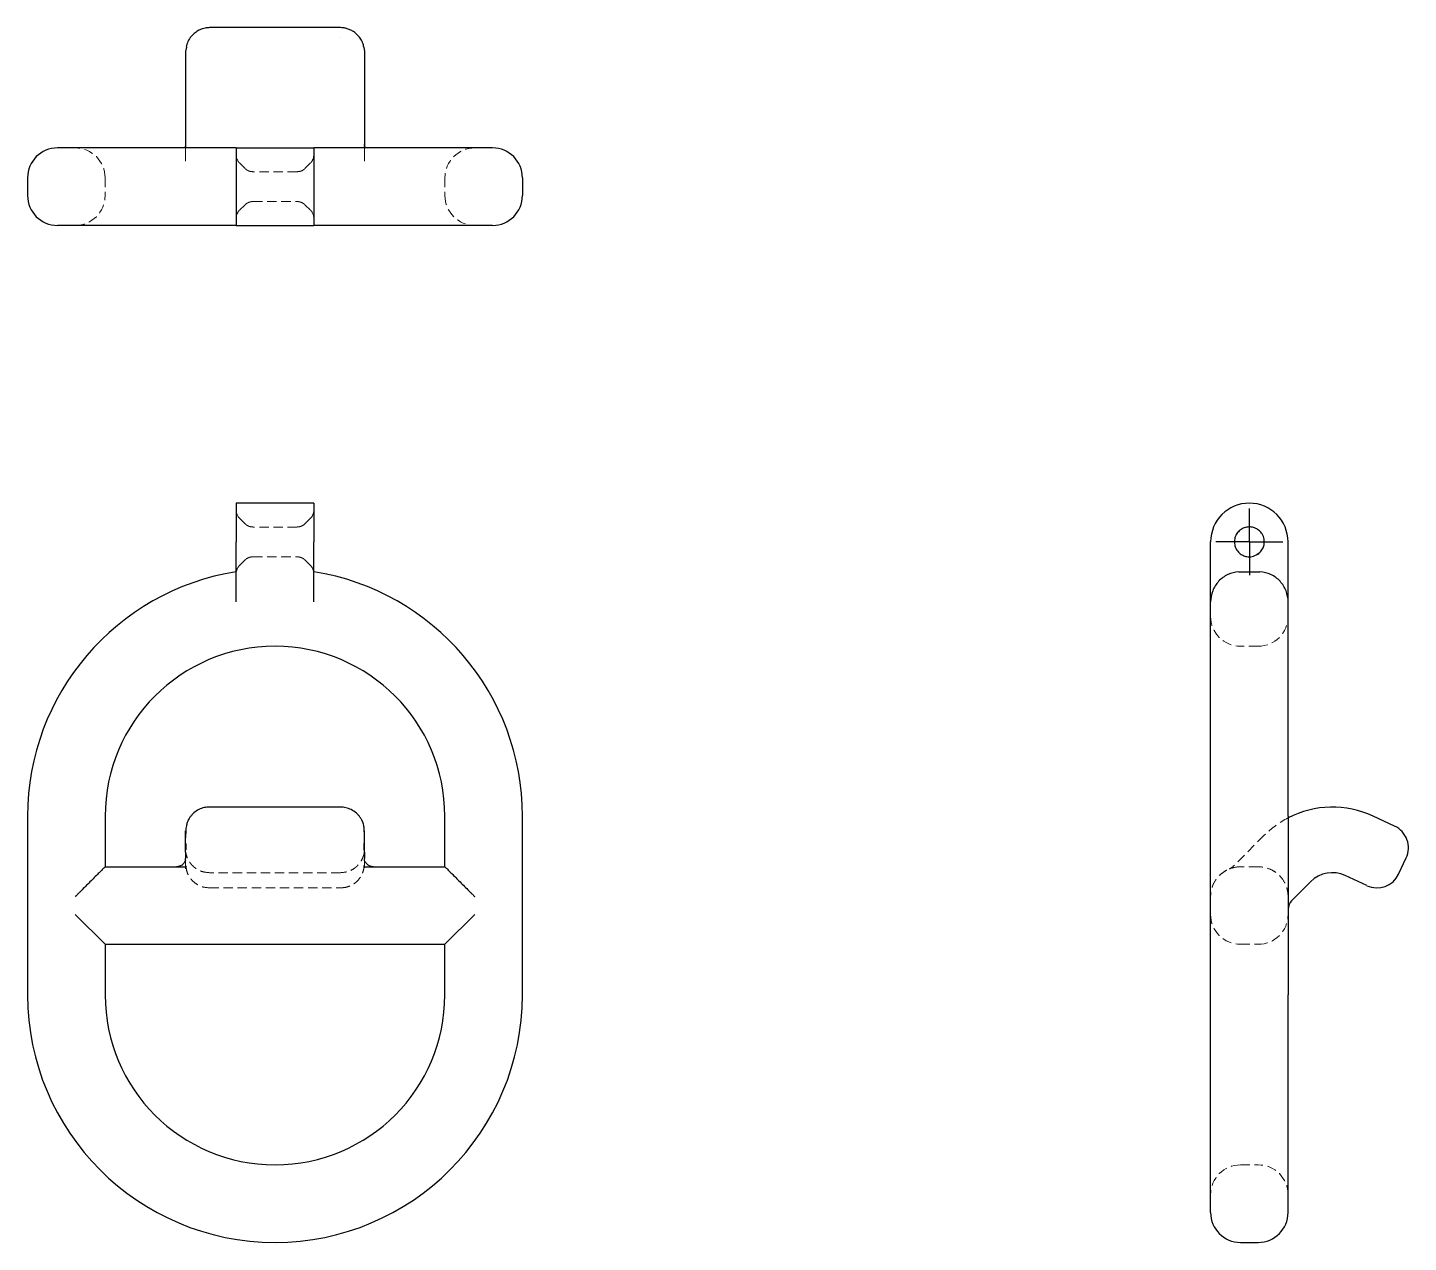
# Model space of a CAD drawing. Header units: millimetres. Extents: x 50 to 236, y 7 to 171.
import ezdxf

# ---------------------------------------------------------------- set-up
doc = ezdxf.new("R2010")
doc.units = ezdxf.units.MM
doc.linetypes.add('HIDDEN', pattern=[1.905, 1.27, -0.635])
doc.layers.add('10', color=7, linetype='Continuous')

# ---------------------------------------------------------------- blocks, each defined once
blk = doc.blocks.new('SW_CENTERMARKSYMBOL_0')
at = {"layer": '10', "color": 0}
for p, q in [((0, 2.5), (0, 4.52)), ((0, 0), (0, 2.5)), ((-2.5, 0), (-4.52, 0)), ((0, 0), (-2.5, 0)), ((0, 0), (0, -2.5)), ((0, 0), (2.5, 0)), ((2.5, 0), (4.52, 0)), ((0, -2.5), (0, -4.52))]:
    blk.add_line(p, q, dxfattribs=at)

msp = doc.modelspace()

# ---------------------------------------------------------------- linework, layer by layer
at = {"color": 7, "linetype": 'Continuous', "lineweight": 25}
for p, q in [((91.87, 171.33), (74.13, 171.33)), ((71.01, 168.67), (70.9, 168.1)), ((95.03, 168.67), (95.1, 168.1)), ((70.9, 168.1), (70.9, 165.18)), ((95.1, 168.1), (95.1, 165.18)), ((70.9, 165.18), (70.9, 155.02)), ((95.1, 165.18), (95.1, 155.02)), ((77.76, 155.06), (53.56, 155.06)), ((77.76, 155.06), (88.24, 155.06)), ((77.76, 155.06), (77.76, 144.57)), ((88.24, 155.06), (88.24, 144.57)), ((112.44, 155.06), (88.24, 155.06)), ((49.53, 151.02), (49.53, 148.6)), ((116.47, 151.02), (116.47, 148.6)), ((77.76, 144.57), (53.56, 144.57)), ((77.76, 144.57), (88.24, 144.57)), ((112.44, 144.57), (88.24, 144.57)), ((88.24, 107), (77.76, 107)), ((77.76, 107), (77.76, 101.76)), ((88.24, 107), (88.24, 101.76)), ((214.81, 103.77), (214.72, 103.75)), ((214.89, 103.76), (214.81, 103.77)), ((77.76, 93.63), (77.76, 101.76)), ((88.24, 93.63), (88.24, 101.76)), ((209.57, 93.63), (209.57, 101.76)), ((220.06, 93.63), (220.06, 101.76)), ((215.72, 99.99), (216.14, 100.26)), ((213.6, 97.72), (216.02, 97.72)), ((209.57, 64.66), (209.57, 93.63)), ((220.06, 64.66), (220.06, 93.63)), ((91.87, 65.88), (74.13, 65.88)), ((49.53, 64.66), (49.53, 40.47)), ((60.02, 64.66), (60.02, 57.81)), ((105.98, 57.81), (105.98, 64.66)), ((116.47, 40.47), (116.47, 64.66)), ((209.57, 40.47), (209.57, 64.66)), ((220.06, 64.66), (220.06, 40.47)), ((234.46, 63.3), (231.54, 64.66)), ((70.9, 59.79), (70.9, 62.65)), ((95.1, 59.79), (95.1, 62.65)), ((70.9, 59.79), (70.9, 58.95)), ((95.1, 59.79), (95.1, 58.95)), ((70.88, 58.68), (70.9, 58.95)), ((95.12, 58.67), (95.1, 58.95)), ((235, 56.82), (236.02, 59.01)), ((60.02, 57.81), (70.95, 57.81)), ((95.05, 57.81), (105.98, 57.81)), ((230.71, 55.26), (227.79, 56.62)), ((235, 56.82), (235, 56.82)), ((223.1, 55.79), (220.53, 53.22)), ((60.02, 47.32), (55.98, 51.35)), ((105.98, 47.32), (110.02, 51.35)), ((60.02, 47.32), (105.98, 47.32)), ((60.02, 47.32), (60.02, 40.47)), ((105.98, 40.47), (105.98, 47.32)), ((209.57, 11.03), (209.57, 40.47)), ((220.06, 11.03), (220.06, 40.47)), ((213.6, 7), (216.02, 7))]:
    msp.add_line(p, q, dxfattribs=at)
at = {"color": 7, "linetype": 'HIDDEN', "lineweight": 18}
for p, q in [((91.87, 170), (91.87, 170)), ((70.92, 155.35), (70.9, 155.29)), ((70.94, 155.53), (70.93, 155.38)), ((95.07, 155.38), (95.06, 155.53)), ((95.1, 155.29), (95.08, 155.32)), ((70.9, 155.02), (70.9, 154.11)), ((70.9, 154.11), (70.9, 153.28)), ((95.1, 155.02), (95.1, 154.11)), ((95.1, 154.11), (95.1, 153.28)), ((78.9, 152.3), (78.23, 152.97)), ((85.96, 151.83), (80.04, 151.83)), ((87.77, 152.97), (87.1, 152.3)), ((60.02, 151.02), (60.02, 148.6)), ((105.98, 151.02), (105.98, 148.6)), ((80.04, 147.8), (85.96, 147.8)), ((78.23, 146.66), (78.9, 147.32)), ((87.1, 147.32), (87.77, 146.66)), ((78.9, 104.25), (78.23, 104.91)), ((87.77, 104.91), (87.1, 104.25)), ((85.96, 103.77), (80.04, 103.77)), ((78.21, 98.58), (78.9, 99.27)), ((80.04, 99.74), (85.96, 99.74)), ((87.1, 99.27), (87.79, 98.58)), ((216.02, 87.65), (213.6, 87.65)), ((216.83, 62.07), (212.64, 57.87)), ((70.97, 60.95), (70.97, 60.11)), ((95.03, 60.11), (95.03, 60.95)), ((70.9, 57.51), (70.9, 58.95)), ((95.04, 57.94), (95.1, 58.18)), ((95.1, 58.95), (95.1, 57.51)), ((69.66, 57.81), (69.62, 57.8)), ((91.87, 57.01), (74.13, 57.01)), ((91.87, 56.82), (91.87, 56.82)), ((96.38, 57.8), (96.32, 57.81)), ((216.02, 57.81), (213.6, 57.81)), ((235, 56.82), (235, 56.82)), ((74.13, 54.96), (91.87, 54.96)), ((213.6, 47.32), (216.02, 47.32)), ((213.6, 17.48), (216.02, 17.48))]:
    msp.add_line(p, q, dxfattribs=at)
at = {"color": 7, "linetype": 'Continuous', "lineweight": 25}
for centre, radius, start, end in [((53.56, 151.02), 4.03, 90, 180), ((112.44, 151.02), 4.03, 0, 90), ((53.56, 148.6), 4.03, 180, 270), ((112.44, 148.6), 4.03, 270, 0), ((214.81, 101.76), 5.24, 0, 180), ((83, 64.66), 33.47, 99.0111, 180), ((83, 64.66), 33.47, 0, 80.9889), ((83, 64.66), 22.98, 360, 180), ((226.04, 52.86), 13.02, 65.0092, 117.3629), ((233.1, 60.38), 3.23, 335, 65.0134), ((226.04, 52.86), 4.15, 65.0288, 135.0288), ((232.08, 58.18), 3.23, 245.0134, 335), ((221.67, 52.08), 1.61, 135.0134, 180), ((83, 40.47), 33.47, 180, 0), ((83, 40.47), 22.98, 180, 360), ((213.6, 11.03), 4.03, 180, 270), ((216.02, 11.03), 4.03, 270, 0)]:
    msp.add_arc(centre, radius, start, end, dxfattribs=at)
at = {"color": 7, "linetype": 'HIDDEN', "lineweight": 18}
for centre, radius, start, end in [((55.98, 151.02), 4.03, 0, 90), ((110.02, 151.02), 4.03, 90, 180), ((79.37, 154.11), 1.61, 180, 225), ((86.63, 154.11), 1.61, 315, 360), ((55.98, 148.6), 4.03, 270, 0), ((110.02, 148.6), 4.03, 180, 270), ((79.37, 145.52), 1.61, 135, 180), ((86.63, 145.52), 1.61, 0, 45), ((79.37, 106.06), 1.61, 180, 225), ((86.63, 106.06), 1.61, 315, 0), ((213.6, 91.68), 4.03, 180, 270), ((216.02, 91.68), 4.03, 270, 0), ((226.04, 52.86), 13.02, 117.3629, 135.0092), ((211.5, 59.01), 1.61, 291.9102, 315.0134), ((213.6, 51.35), 4.03, 180, 270), ((216.02, 51.35), 4.03, 270, 0), ((213.6, 13.45), 4.03, 90, 180), ((216.02, 13.45), 4.03, 360, 90)]:
    msp.add_arc(centre, radius, start, end, dxfattribs=at)
at = {"color": 7, "linetype": 'Continuous', "lineweight": 25}
for points, knots in [([(74.13, 171.33), (74.04, 171.32), (73.85, 171.31), (73.52, 171.26), (73.13, 171.16), (72.66, 170.97), (72.15, 170.63), (71.63, 170.13), (71.17, 169.47), (71.03, 168.94), (70.97, 168.67)], [0, 0, 0, 0, 0.058505, 0.13374, 0.224993, 0.333902, 0.464691, 0.622628, 0.805691, 1, 1, 1, 1]), ([(95.03, 168.67), (94.98, 168.89), (94.88, 169.32), (94.54, 169.9), (94.12, 170.4), (93.64, 170.78), (93.15, 171.05), (92.68, 171.21), (92.25, 171.3), (91.99, 171.32), (91.87, 171.33)], [0, 0, 0, 0, 0.150503, 0.303826, 0.451386, 0.585496, 0.705699, 0.81527, 0.915206, 1, 1, 1, 1]), ([(70.9, 155.29), (70.9, 155.28), (70.88, 155.21), (70.82, 155.14), (70.77, 155.09), (70.75, 155.07), (70.69, 155.04), (70.69, 155.04), (70.69, 155.04)], [0, 0, 0, 0, 0.05484, 0.317841, 0.498029, 0.652879, 0.880056, 1, 1, 1, 1]), ([(95.32, 155.03), (95.32, 155.03), (95.32, 155.03), (95.3, 155.04), (95.23, 155.09), (95.2, 155.12), (95.17, 155.15), (95.13, 155.21), (95.11, 155.26), (95.1, 155.29)], [0, 0, 0, 0, 0.003219, 0.222317, 0.439875, 0.649033, 0.758672, 0.876599, 1, 1, 1, 1]), ([(215.94, 100.08), (215.7, 99.95), (215.24, 99.72), (214.52, 99.72), (213.93, 99.91), (213.42, 100.25), (213.02, 100.74), (212.8, 101.36), (212.77, 102), (212.94, 102.62), (213.31, 103.16), (213.82, 103.56), (214.43, 103.78), (215.07, 103.8), (215.67, 103.62), (216.18, 103.29), (216.6, 102.79), (216.82, 102.21), (216.85, 101.6), (216.74, 101.06), (216.45, 100.5), (216.12, 100.22), (215.94, 100.08)], [0, 0, 0, 0, 0.0633598, 0.1189686, 0.166794, 0.206809, 0.2638805, 0.3123022, 0.3619216, 0.4124392, 0.4630526, 0.51363, 0.5639887, 0.6139851, 0.6633876, 0.7101632, 0.7552604, 0.8157111, 0.8539576, 0.8974303, 0.9461136, 1, 1, 1, 1]), ([(213.37, 97.71), (212.86, 97.68), (212.36, 97.55), (211.43, 97.11), (211.01, 96.8), (210.31, 96.05), (210.04, 95.61), (209.67, 94.65), (209.57, 94.14), (209.57, 93.63)], [0, 0, 0, 0, 0.25, 0.25, 0.5, 0.5, 0.75, 0.75, 1, 1, 1, 1]), ([(220.06, 93.63), (220.06, 94.14), (219.96, 94.65), (219.59, 95.61), (219.31, 96.05), (218.62, 96.8), (218.2, 97.11), (217.27, 97.55), (216.76, 97.68), (216.25, 97.71)], [0, 0, 0, 0, 0.25, 0.25, 0.5, 0.5, 0.75, 0.75, 1, 1, 1, 1]), ([(74.13, 65.88), (73.89, 65.87), (73.4, 65.84), (72.67, 65.57), (72.12, 65.21), (71.73, 64.82), (71.48, 64.5), (71.25, 64.13), (71.1, 63.75), (70.98, 63.26), (70.91, 62.64), (70.91, 62.04), (70.9, 61.74)], [0, 0, 0, 0, 0.085327, 0.178544, 0.279693, 0.328751, 0.376213, 0.427268, 0.521138, 0.636385, 0.813043, 1, 1, 1, 1]), ([(95.1, 61.74), (95.09, 62.04), (95.09, 62.62), (95.05, 63.14), (94.97, 63.54), (94.89, 63.81), (94.78, 64.06), (94.66, 64.28), (94.52, 64.5), (94.31, 64.78), (93.92, 65.18), (93.36, 65.56), (92.61, 65.83), (92.11, 65.87), (91.87, 65.88)], [0, 0, 0, 0, 0.195549, 0.3756, 0.453132, 0.519417, 0.573984, 0.598072, 0.62147, 0.66944, 0.72062, 0.822486, 0.915022, 1, 1, 1, 1]), ([(70.88, 58.68), (70.85, 58.61), (70.78, 58.45), (70.53, 58.1), (70.12, 57.84), (69.81, 57.82), (69.66, 57.81)], [0, 0, 0, 0, 0.230867, 0.485953, 0.755863, 1, 1, 1, 1]), ([(96.32, 57.81), (96.23, 57.81), (96, 57.82), (95.65, 57.97), (95.28, 58.31), (95.18, 58.55), (95.12, 58.68)], [0, 0, 0, 0, 0.147496, 0.373508, 0.654658, 1, 1, 1, 1]), ([(60.02, 57.81), (60.02, 57.81), (59.95, 57.74), (59.75, 57.54), (59.62, 57.41), (59.31, 57.1), (59.14, 56.93), (58.79, 56.58), (58.6, 56.39), (58.02, 55.81), (57.62, 55.41), (57.01, 54.8), (56.81, 54.6), (56.5, 54.29), (56.4, 54.19), (56.24, 54.03), (56.19, 53.98), (56.11, 53.9), (56.09, 53.88), (56.05, 53.84), (56.04, 53.83), (56.02, 53.81), (56.01, 53.8), (56, 53.79), (55.99, 53.78), (55.99, 53.78), (55.99, 53.78), (55.98, 53.77), (55.98, 53.77)], [0, 0, 0, 0, 0.125, 0.125, 0.25, 0.25, 0.375, 0.375, 0.5, 0.5, 0.75, 0.75, 0.875, 0.875, 0.9375, 0.9375, 0.96875, 0.96875, 0.984375, 0.984375, 0.992188, 0.992188, 0.996094, 0.996094, 0.998047, 0.999023, 0.999023, 1, 1, 1, 1]), ([(105.98, 57.81), (105.98, 57.81), (106.05, 57.74), (106.25, 57.54), (106.38, 57.41), (106.69, 57.1), (106.86, 56.93), (107.21, 56.58), (107.4, 56.39), (107.98, 55.81), (108.38, 55.41), (108.99, 54.8), (109.19, 54.6), (109.5, 54.29), (109.6, 54.19), (109.76, 54.03), (109.81, 53.98), (109.89, 53.9), (109.91, 53.88), (109.95, 53.84), (109.96, 53.83), (109.98, 53.81), (109.99, 53.8), (110, 53.79), (110.01, 53.78), (110.01, 53.78), (110.01, 53.78), (110.02, 53.77), (110.02, 53.77)], [0, 0, 0, 0, 0.125, 0.125, 0.25, 0.25, 0.375, 0.375, 0.5, 0.5, 0.75, 0.75, 0.875, 0.875, 0.9375, 0.9375, 0.96875, 0.96875, 0.984375, 0.984375, 0.992187, 0.992187, 0.996094, 0.996094, 0.998047, 0.999023, 0.999023, 1, 1, 1, 1])]:
    msp.add_open_spline(points, degree=3, knots=knots, dxfattribs=at)
at = {"color": 7, "linetype": 'HIDDEN', "lineweight": 18}
for points, knots in [([(80.04, 151.83), (79.93, 151.84), (79.72, 151.85), (79.42, 151.94), (79.13, 152.09), (78.98, 152.23), (78.9, 152.3)], [0, 0, 0, 0, 0.247575, 0.5, 0.752425, 1, 1, 1, 1]), ([(87.1, 152.3), (87.02, 152.23), (86.87, 152.09), (86.58, 151.94), (86.28, 151.85), (86.07, 151.84), (85.96, 151.83)], [0, 0, 0, 0, 0.247575, 0.5, 0.752425, 1, 1, 1, 1]), ([(78.9, 147.32), (78.98, 147.39), (79.13, 147.54), (79.42, 147.68), (79.72, 147.78), (79.93, 147.79), (80.04, 147.8)], [0, 0, 0, 0, 0.247575, 0.5, 0.752425, 1, 1, 1, 1]), ([(85.96, 147.8), (86.07, 147.79), (86.28, 147.78), (86.58, 147.68), (86.87, 147.54), (87.02, 147.39), (87.1, 147.32)], [0, 0, 0, 0, 0.2475749, 0.5000001, 0.7524252, 1, 1, 1, 1]), ([(80.04, 103.77), (79.93, 103.78), (79.72, 103.79), (79.42, 103.89), (79.13, 104.04), (78.98, 104.18), (78.9, 104.25)], [0, 0, 0, 0, 0.2475749, 0.5, 0.7524251, 1, 1, 1, 1]), ([(87.1, 104.25), (87.02, 104.18), (86.87, 104.04), (86.58, 103.89), (86.28, 103.79), (86.07, 103.78), (85.96, 103.77)], [0, 0, 0, 0, 0.247575, 0.5, 0.752425, 1, 1, 1, 1]), ([(78.9, 99.27), (78.98, 99.34), (79.13, 99.48), (79.42, 99.63), (79.72, 99.72), (79.93, 99.74), (80.04, 99.74)], [0, 0, 0, 0, 0.247575, 0.5, 0.752425, 1, 1, 1, 1]), ([(85.96, 99.74), (86.07, 99.74), (86.28, 99.72), (86.58, 99.63), (86.87, 99.48), (87.02, 99.34), (87.1, 99.27)], [0, 0, 0, 0, 0.247575, 0.5000003, 0.7524254, 1, 1, 1, 1]), ([(77.76, 97.72), (77.8, 97.88), (77.88, 98.2), (78.1, 98.45), (78.21, 98.58)], [0, 0, 0, 0, 0.5, 1, 1, 1, 1]), ([(87.79, 98.58), (87.9, 98.45), (88.12, 98.2), (88.2, 97.88), (88.24, 97.72)], [0, 0, 0, 0, 0.5, 1, 1, 1, 1]), ([(70.91, 59.86), (70.9, 59.86), (70.9, 59.87), (70.9, 59.85), (70.9, 59.84)], [0, 0, 0, 0, 0.251229, 1, 1, 1, 1]), ([(74.13, 57.01), (73.81, 57.04), (73.15, 57.1), (72.37, 57.49), (71.83, 57.95), (71.49, 58.36), (71.22, 58.81), (71.04, 59.25), (70.95, 59.61), (70.93, 59.73), (70.92, 59.8)], [0, 0, 0, 0, 0.177628, 0.372063, 0.473732, 0.57347, 0.669695, 0.768991, 0.878385, 1, 1, 1, 1]), ([(95.08, 59.77), (95.07, 59.71), (95.05, 59.57), (94.94, 59.21), (94.76, 58.77), (94.49, 58.33), (94.14, 57.92), (93.61, 57.48), (92.85, 57.09), (92.19, 57.04), (91.87, 57.01)], [0, 0, 0, 0, 0.118188, 0.228269, 0.331698, 0.430951, 0.529656, 0.629214, 0.822212, 1, 1, 1, 1]), ([(95.1, 60.38), (95.1, 60.56), (95.09, 60.75), (95.04, 60.93), (95.03, 60.95)], [0, 0, 0, 0, 0.933623, 1, 1, 1, 1]), ([(95.1, 59.84), (95.1, 59.85), (95.1, 59.86), (95.1, 59.86), (95.1, 59.86)], [0, 0, 0, 0, 0.940068, 1, 1, 1, 1]), ([(70.96, 57.94), (70.98, 57.69), (71.03, 57.21), (71.32, 56.56), (71.71, 56.02), (72.17, 55.6), (72.67, 55.29), (73.31, 55.03), (73.81, 54.99), (74.13, 54.96)], [0, 0, 0, 0, 0.157744, 0.305912, 0.444538, 0.57374, 0.693703, 0.804656, 1, 1, 1, 1]), ([(91.87, 54.96), (92.07, 54.97), (92.46, 54.99), (93.03, 55.16), (93.58, 55.43), (94.06, 55.79), (94.47, 56.24), (94.78, 56.77), (94.99, 57.34), (95.03, 57.74), (95.04, 57.94)], [0, 0, 0, 0, 0.120714, 0.242892, 0.366412, 0.491153, 0.616999, 0.743834, 0.87154, 1, 1, 1, 1]), ([(213.6, 57.81), (213.21, 57.81), (212.82, 57.74), (212.13, 57.54), (211.83, 57.41), (211.31, 57.1), (211.09, 56.93), (210.69, 56.58), (210.52, 56.39), (210.09, 55.81), (209.89, 55.41), (209.7, 54.8), (209.65, 54.6), (209.6, 54.29), (209.59, 54.19), (209.58, 54.03), (209.58, 53.98), (209.57, 53.9), (209.57, 53.88), (209.57, 53.84), (209.57, 53.83), (209.57, 53.81), (209.57, 53.8), (209.57, 53.79), (209.57, 53.78), (209.57, 53.78), (209.57, 53.78), (209.57, 53.77), (209.57, 53.77)], [0, 0, 0, 0, 0.125, 0.125, 0.25, 0.25, 0.375, 0.375, 0.5, 0.5, 0.75, 0.75, 0.875, 0.875, 0.9375, 0.9375, 0.96875, 0.96875, 0.984375, 0.984375, 0.992187, 0.992187, 0.996094, 0.996094, 0.998047, 0.999023, 0.999023, 1, 1, 1, 1]), ([(220.06, 53.77), (220.06, 53.77), (220.06, 53.8), (220.05, 53.84), (220.05, 53.86), (220.05, 53.9), (220.05, 53.91), (220.05, 53.93), (220.05, 53.94), (220.05, 53.96), (220.05, 53.97), (220.04, 54.09), (220.03, 54.19), (219.99, 54.51), (219.95, 54.72), (219.77, 55.34), (219.57, 55.75), (219.14, 56.34), (218.98, 56.53), (218.59, 56.9), (218.36, 57.07), (217.84, 57.39), (217.54, 57.53), (216.83, 57.74), (216.43, 57.81), (216.02, 57.81)], [0, 0, 0, 0, 0.015625, 0.015625, 0.03125, 0.03125, 0.046875, 0.046875, 0.054687, 0.054687, 0.0625, 0.0625, 0.125, 0.125, 0.25, 0.25, 0.5, 0.5, 0.625, 0.625, 0.75, 0.75, 0.875, 0.875, 1, 1, 1, 1])]:
    msp.add_open_spline(points, degree=3, knots=knots, dxfattribs=at)
msp.add_open_spline([(77.76, 151.02), (77.76, 151.1), (77.76, 151.17), (77.76, 151.25)], degree=3, dxfattribs=at)
at = {"color": 7, "linetype": 'Continuous', "lineweight": 25}
for points in [[(213.37, 97.71), (213.45, 97.71), (213.53, 97.72), (213.6, 97.72)], [(216.02, 97.72), (216.1, 97.72), (216.17, 97.71), (216.25, 97.71)], [(235, 56.82), (235, 56.82), (235, 56.82), (235, 56.82)]]:
    msp.add_open_spline(points, degree=3, dxfattribs=at)

# ---------------------------------------------------------------- block references
at = {"layer": '10'}
msp.add_blockref('SW_CENTERMARKSYMBOL_0', (214.81, 101.76), dxfattribs=at)

doc.saveas('drawing.dxf')
